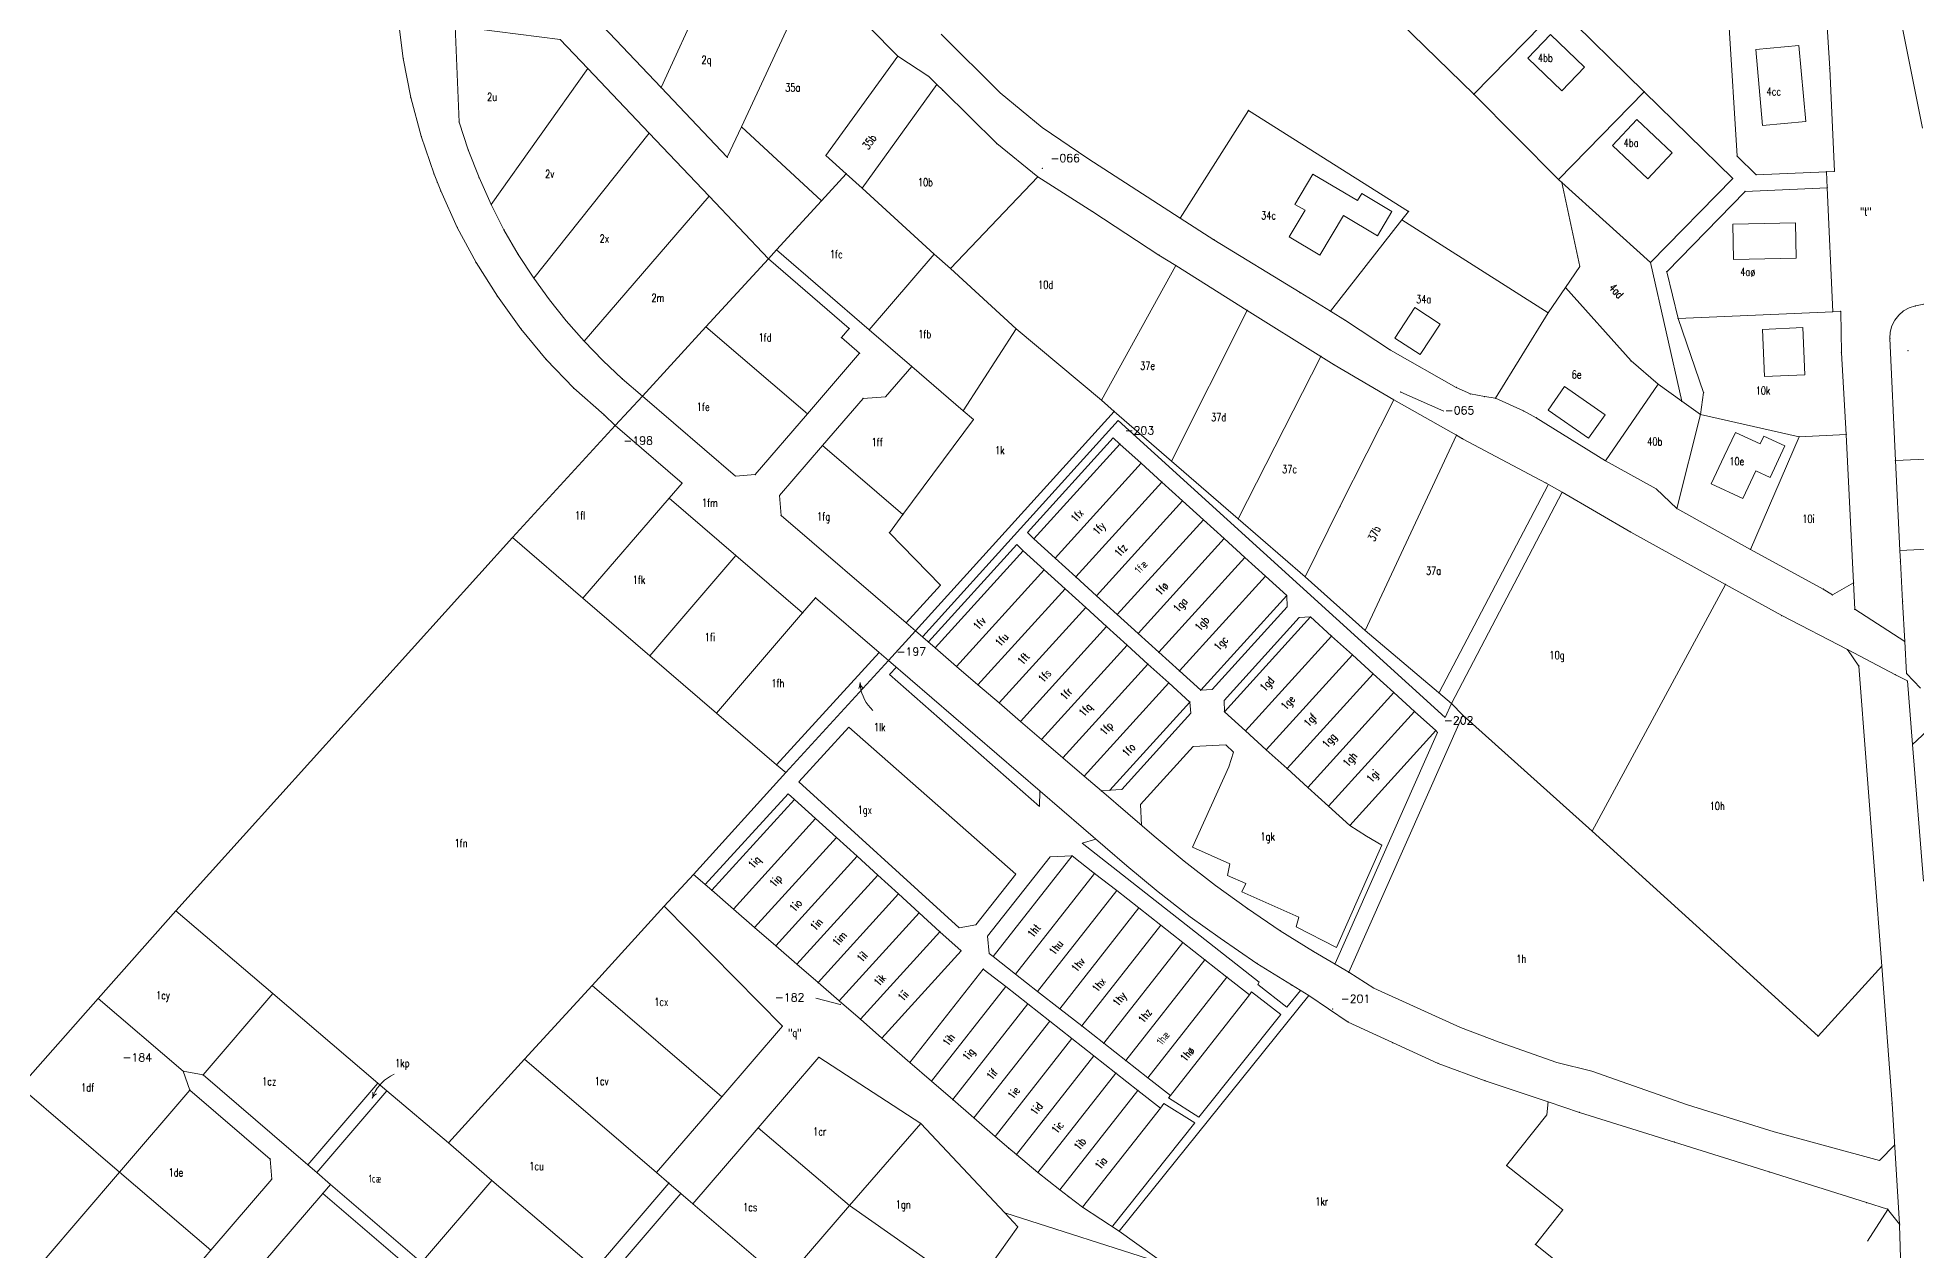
# Model space of a CAD drawing. Header units: millimetres. Extents: x 672113 to 680957, y 6130092 to 6137781.
# Drawn here: x 674424.6 to 674894.1, y 6131045.3 to 6131348.4 of the extents above; entities that cross this region are included whole.
import ezdxf

# ---------------------------------------------------------------- set-up
doc = ezdxf.new("R2010")
doc.units = ezdxf.units.MM
doc.header["$LTSCALE"] = 0.5
for name, color, linetype, lineweight in [('bygning', 1, 'Continuous', 5), ('MILJOE', 1, 'Continuous', 5), ('OPTAGETVEJ', 1, 'Continuous', 5), ('PILE', 1, 'Continuous', 5), ('skel', 142, 'Continuous', 5), ('SKELKREDS', 1, 'Continuous', 5), ('SKELPKT', 1, 'Continuous', 5)]:
    doc.layers.add(name, color=color, linetype=linetype, lineweight=lineweight)
for name, color, linetype, lineweight, plot in [('FIKS_PILE', 9, 'Continuous', 5, False), ('FIKS_TEKST', 6, 'Continuous', 5, False), ('FIKSPUNKT', 1, 'Continuous', 5, False)]:
    doc.layers.add(name, color=color, linetype=linetype, lineweight=lineweight, plot=plot)
doc.layers.add('MATRNR', color=12, linetype='Continuous')
doc.styles.get("Standard").update_dxf_attribs({"font": 'romans.shx', "width": 0.75})

# ---------------------------------------------------------------- blocks, each defined once
blk = doc.blocks.new('270552_270552.DWG_FMEBLOCK13')
at = {"layer": 'PILE', "color": 7}
for points in [[(2.76, 3.01), (1.89, 2.55), (1.1, 2.04), (0.37, 1.49), (-0.29, 0.88), (-0.9, 0.22), (-1.46, -0.52), (-1.97, -1.28), (-2.4, -2.12), (-2.76, -3.01)], [(-2.76, -3.01), (-2.5, -2.6), (-2.12, -2.22), (-1.66, -1.87), (-2.12, -2.22), (-2.5, -2.6), (-2.76, -3.01), (-2.6, -2.55), (-2.55, -2.02), (-2.55, -1.46), (-2.55, -2.02), (-2.6, -2.55), (-2.76, -3.01)]]:
    blk.add_lwpolyline(points, dxfattribs=at)
blk = doc.blocks.new('270552_270552.DWG_FMEBLOCK16')
at = {"layer": 'PILE', "color": 7}
for points in [[(-1.44, 3.52), (-1.46, 3.01), (-1.56, 2.5), (-1.77, 1.97), (-1.56, 2.5), (-1.46, 3.01), (-1.44, 3.52), (-1.33, 3.04), (-1.08, 2.55), (-0.77, 2.07), (-1.08, 2.55), (-1.33, 3.04), (-1.44, 3.52)], [(1.77, -3.52), (1.13, -2.86), (0.57, -2.17), (0.06, -1.46), (-0.34, -0.72), (-0.7, 0.06), (-1, 0.88), (-1.21, 1.71), (-1.36, 2.6), (-1.44, 3.52)]]:
    blk.add_lwpolyline(points, dxfattribs=at)
blk = doc.blocks.new('270552_270552.DWG_FMEBLOCK22')
at = {"layer": 'FIKS_PILE', "color": 6}
blk.add_line((-3.05, 0.76), (3.05, -0.76), dxfattribs=at)
blk = doc.blocks.new('270552_270552.DWG_FMEBLOCK23')
at = {"layer": 'FIKS_PILE', "color": 6}
blk.add_line((-2.55, -3.96), (2.55, 3.96), dxfattribs=at)
blk = doc.blocks.new('270552_270552.DWG_FMEBLOCK56')
at = {"layer": 'FIKS_PILE', "color": 6}
blk.add_line((5.36, -2.38), (-5.36, 2.38), dxfattribs=at)

msp = doc.modelspace()

# ---------------------------------------------------------------- linework, layer by layer
at = {"layer": 'bygning'}
for points in [[(674802.68, 6131349.23, 40.51), (674796.96, 6131343.26, 40.54), (674805.44, 6131335.12, 40.11), (674811.17, 6131341.08, 39.62)], [(674864.72, 6131346.43, 43.29), (674853.92, 6131345.47, 43.29), (674855.61, 6131326.48, 43.3), (674866.41, 6131327.44, 43.31)], [(674824.24, 6131327.93, 40.62), (674818.17, 6131321.48, 40.65), (674827, 6131313.16, 40.66), (674833.08, 6131319.62, 40.63)], [(674743.28, 6131314.31, 33.81), (674738.79, 6131306.76, 34.15), (674741.31, 6131305.27, 34.12), (674737.36, 6131298.63, 33.61), (674745.04, 6131294.06, 33.62), (674750.94, 6131303.97, 34.47), (674759.41, 6131298.92, 33.36), (674763.03, 6131305, 33.36), (674755.46, 6131309.51, 33.35), (674754.38, 6131307.7, 33.35)], [(674848.22, 6131301.84, 42.29), (674848.4, 6131292.98, 42.4), (674864.05, 6131293.28, 42.41), (674863.87, 6131302.15, 42.37)], [(674775.06, 6131276.84, 33.99), (674768.71, 6131280.97, 33.98), (674763.74, 6131273.33, 33.98), (674770.09, 6131269.2, 33.99)], [(674865.71, 6131275.95, 41.41), (674855.6, 6131275.52, 41.23), (674856.1, 6131263.75, 41.21), (674866.21, 6131264.18, 41.53)], [(674806.11, 6131261.24, 35.65), (674802.02, 6131255.34, 35.68), (674812.17, 6131248.3, 35.69), (674816.26, 6131254.2, 35.69)], [(674853.97, 6131240.15, 37.3), (674857.51, 6131238.48, 36.09), (674861.17, 6131246.38, 36.09), (674855.93, 6131248.81, 36.09), (674855.04, 6131246.89, 36.09), (674848.9, 6131249.74, 36.09), (674846.03, 6131243.85, 37.27), (674842.79, 6131236.94, 37.3), (674850.74, 6131233.23, 37.3)]]:
    msp.add_polyline3d(points, close=True, dxfattribs=at)
at = {"layer": 'FIKSPUNKT', "color": 6}
for p in [(674675.64, 6131315.75), (674891.94, 6131270.2), (674765.19, 6131259.86), (674568.95, 6131251.47), (674695.04, 6131246.86), (674637.2, 6131192.79), (674773.97, 6131175.24), (674625.2, 6131106.81), (674748.21, 6131105.68), (674465.93, 6131089.19), (674886.97, 6131055.62)]:
    msp.add_point(p, dxfattribs=at)
at = {"layer": 'MILJOE', "color": 7}
msp.add_lwpolyline([(674888.81, 6131242.74), (674928.24, 6131244.52), (674929.13, 6131232.4), (674937.97, 6131231.8), (674944.79, 6131231.34), (674957.59, 6131231.27), (674956.36, 6131248.49), (674952.89, 6131277.49), (674952.55, 6131281.93), (674951.15, 6131293.1), (674893.83, 6131281.39), (674892.29, 6131280.91), (674890.88, 6131280.13), (674889.66, 6131279.08), (674888.67, 6131277.81), (674887.95, 6131276.37), (674887.54, 6131274.81), (674887.45, 6131273.2)], close=True, dxfattribs=at)
at = {"layer": 'OPTAGETVEJ', "color": 8}
for p, q in [((674645.83, 6131198.79), (674694.58, 6131252.75)), ((674776.3, 6131178.52), (674694.58, 6131252.75)), ((674671.94, 6131224.73), (674693.38, 6131248.4)), ((674693.38, 6131248.4), (674695.04, 6131246.86)), ((674774.81, 6131184.77), (674802.03, 6131236.69)), ((674669.26, 6131221.76), (674647.2, 6131197.4)), ((674669.26, 6131221.76), (674670.86, 6131220.21)), ((674673.54, 6131223.17), (674671.94, 6131224.73)), ((674736.87, 6131206.21), (674736.73, 6131209.04)), ((674736.87, 6131206.21), (674718.13, 6131185.51)), ((674739.83, 6131203.52), (674721.09, 6131182.81)), ((674739.83, 6131203.52), (674742.65, 6131203.66)), ((674645.78, 6131198.74), (674645.83, 6131198.79)), ((674637.49, 6131189.23), (674639.18, 6131191.08)), ((674674.96, 6131156.32), (674637.49, 6131189.23)), ((674718.13, 6131185.51), (674715.23, 6131185.34)), ((674712.76, 6131179.58), (674695.55, 6131160.55)), ((674712.76, 6131179.58), (674712.54, 6131182.38)), ((674721.09, 6131182.81), (674721.15, 6131179.97)), ((674776.3, 6131178.52), (674777.88, 6131182.02)), ((674627.32, 6131176.08), (674614.83, 6131162.44)), ((674627.32, 6131176.08), (674669.02, 6131139.35)), ((674748.87, 6131117.02), (674774.44, 6131174.81)), ((674774.44, 6131174.81), (674773.97, 6131175.24)), ((674713.33, 6131171.26), (674700.21, 6131156.76)), ((674721.48, 6131171.66), (674713.33, 6131171.26)), ((674723.46, 6131169.86), (674721.48, 6131171.66)), ((674723.46, 6131169.86), (674722.24, 6131166.16)), ((674722.24, 6131166.16), (674713.2, 6131146.08)), ((674614.83, 6131162.44), (674654.87, 6131125.99)), ((674695.55, 6131160.55), (674692.55, 6131160.35)), ((674612.13, 6131159.49), (674591.44, 6131136.82)), ((674612.13, 6131159.49), (674613.72, 6131158.06)), ((674675.01, 6131160.17), (674674.96, 6131156.32)), ((674700.21, 6131156.76), (674700.43, 6131151.6)), ((674756.64, 6131148.89), (674752.47, 6131151.55)), ((674685.58, 6131147.13), (674689.06, 6131148.11)), ((674729.85, 6131112.39), (674685.58, 6131147.13)), ((674749.2, 6131121.04), (674760.52, 6131146.63)), ((674760.52, 6131146.63), (674756.64, 6131148.89)), ((674661.92, 6131123.9), (674677.58, 6131143.73)), ((674677.58, 6131143.73), (674683.11, 6131143.99)), ((674713.2, 6131146.08), (674722.49, 6131141.92)), ((674722.49, 6131141.92), (674721.9, 6131139.08)), ((674659.05, 6131126.73), (674669.02, 6131139.35)), ((674721.9, 6131139.08), (674726.53, 6131137)), ((674726.53, 6131137), (674725.47, 6131134.93)), ((674725.47, 6131134.93), (674739.75, 6131128.65)), ((674739.75, 6131128.65), (674739.12, 6131126.21)), ((674659.05, 6131126.73), (674654.87, 6131125.99)), ((674662.34, 6131119.52), (674661.92, 6131123.9)), ((674739.12, 6131126.21), (674749.2, 6131121.04)), ((674663.36, 6131118.82), (674662.34, 6131119.52)), ((674758.5, 6131110.91), (674752.23, 6131114.86)), ((674727.4, 6131109.24), (674727.96, 6131109.99)), ((674735.29, 6131104.27), (674727.96, 6131109.99)), ((674729.48, 6131111.81), (674729.85, 6131112.39)), ((674736.75, 6131106.1), (674729.48, 6131111.81)), ((674736.75, 6131106.1), (674740.14, 6131110.31)), ((674780.18, 6131101.09), (674758.5, 6131110.91)), ((674735.29, 6131104.27), (674714.78, 6131078.65)), ((674789.78, 6131097.43), (674780.18, 6131101.09)), ((674804.26, 6131092.33), (674789.78, 6131097.43)), ((674812.93, 6131090.13), (674804.26, 6131092.33)), ((674836.86, 6131081.7), (674812.93, 6131090.13)), ((674706.05, 6131082.08), (674705.18, 6131080.92)), ((674706.05, 6131082.08), (674713.76, 6131077.2)), ((674707.65, 6131084.07), (674707.15, 6131083.48)), ((674707.15, 6131083.48), (674714.78, 6131078.65)), ((674858.53, 6131075.02), (674836.86, 6131081.7)), ((674713.76, 6131077.2), (674693.29, 6131051.47)), ((674884.85, 6131067.84), (674858.53, 6131075.02)), ((674884.85, 6131067.84), (674888.65, 6131071.76)), ((674693.29, 6131051.47), (674693.25, 6131051.42))]:
    msp.add_line(p, q, dxfattribs=at)
at = {"layer": 'skel', "color": 40}
for p, q in [((674580.39, 6131335.95), (674593.96, 6131365.58)), ((674639.54, 6131343.79), (674619.78, 6131363.82)), ((674888.75, 6131360.08), (674895.59, 6131325.84)), ((674514.67, 6131353.12), (674515.94, 6131343.23)), ((674580.39, 6131335.95), (674562.61, 6131354.67)), ((674613.28, 6131353.74), (674600.51, 6131326.1)), ((674761.99, 6131355.2), (674783.47, 6131334.26)), ((674783.47, 6131334.26), (674804.63, 6131355.9)), ((674804.63, 6131355.9), (674826.06, 6131334.91)), ((674871.64, 6131353.79), (674872.44, 6131340.71)), ((674528.95, 6131351.28), (674529.91, 6131327.32)), ((674555.21, 6131347.92), (674528.95, 6131351.28)), ((674665.1, 6131334.67), (674650.36, 6131349.33)), ((674847.19, 6131352.31), (674849.25, 6131318.84)), ((674562.06, 6131340.7), (674555.21, 6131347.92)), ((674639.54, 6131343.79), (674621.59, 6131319.01)), ((674647.29, 6131338.73), (674639.54, 6131343.79)), ((674515.94, 6131343.23), (674517.85, 6131333.45)), ((674537.93, 6131306.7), (674562.06, 6131340.7)), ((674577.39, 6131324.56), (674562.06, 6131340.7)), ((674872.44, 6131340.71), (674873.6, 6131314.99)), ((674596.91, 6131318.55), (674580.39, 6131335.95)), ((674649.29, 6131336.74), (674630.61, 6131310.84)), ((674649.29, 6131336.74), (674647.29, 6131338.73)), ((674650.76, 6131335.27), (674649.29, 6131336.74)), ((674664.27, 6131321.93), (674650.76, 6131335.27)), ((674675.64, 6131325.95), (674665.1, 6131334.67)), ((674783.47, 6131334.26), (674804.64, 6131313.01)), ((674804.64, 6131313.01), (674826.06, 6131334.91)), ((674826.06, 6131334.91), (674848.17, 6131313.21)), ((674517.85, 6131333.45), (674520.46, 6131323.79)), ((674710.08, 6131303.32), (674727.14, 6131330.22)), ((674727.14, 6131330.22), (674767.16, 6131305.01)), ((674529.91, 6131327.32), (674532.22, 6131320.35)), ((674600.51, 6131326.1), (674596.91, 6131318.55)), ((674620.47, 6131307.63), (674600.51, 6131326.1)), ((674687, 6131318.25), (674675.64, 6131325.95)), ((674520.46, 6131323.79), (674523.65, 6131314.31)), ((674532.22, 6131320.35), (674534.91, 6131313.43)), ((674548.6, 6131288.35), (674577.39, 6131324.56)), ((674592.37, 6131308.79), (674577.39, 6131324.56)), ((674674.54, 6131313.6), (674664.27, 6131321.93)), ((674621.59, 6131319.01), (674626.66, 6131314.42)), ((674687, 6131318.25), (674710.08, 6131303.32)), ((674849.25, 6131318.84), (674854.04, 6131314.17)), ((674523.65, 6131314.31), (674524.49, 6131312.25)), ((674524.49, 6131312.25), (674525.32, 6131310.12)), ((674534.91, 6131313.43), (674537.93, 6131306.7)), ((674620.47, 6131307.63), (674626.66, 6131314.42)), ((674626.66, 6131314.42), (674630.61, 6131310.84)), ((674630.61, 6131310.84), (674648.62, 6131294.28)), ((674674.54, 6131313.6), (674652.71, 6131290.74)), ((674688.24, 6131304.92), (674674.54, 6131313.6)), ((674804.64, 6131313.01), (674805.48, 6131312.24)), ((674805.48, 6131312.24), (674809.97, 6131291.19)), ((674805.48, 6131312.24), (674827.66, 6131292.23)), ((674848.17, 6131313.21), (674827.66, 6131292.23)), ((674871.78, 6131310.91), (674851.25, 6131310)), ((674854.04, 6131314.17), (674871.6, 6131314.9)), ((674871.6, 6131314.9), (674873.6, 6131314.99)), ((674871.6, 6131314.9), (674871.78, 6131310.91)), ((674871.78, 6131310.91), (674873.18, 6131279.93)), ((674525.32, 6131310.12), (674529.47, 6131300.99)), ((674537.93, 6131306.7), (674541.13, 6131300.42)), ((674561.18, 6131272.56), (674592.37, 6131308.79)), ((674607.2, 6131293.17), (674592.37, 6131308.79)), ((674609.23, 6131295.39), (674620.47, 6131307.63)), ((674851.25, 6131310), (674831.69, 6131289.93)), ((674704.81, 6131294.1), (674688.24, 6131304.92)), ((674710.08, 6131303.32), (674718.54, 6131297.92)), ((674765.52, 6131302.9), (674747.7, 6131280.03)), ((674767.16, 6131305.01), (674765.52, 6131302.9)), ((674765.52, 6131302.9), (674802.02, 6131279.69)), ((674529.47, 6131300.99), (674534.18, 6131292.2)), ((674541.13, 6131300.42), (674544.7, 6131294.27)), ((674718.54, 6131297.92), (674740.05, 6131284.73)), ((674534.18, 6131292.2), (674539.48, 6131283.78)), ((674544.7, 6131294.27), (674548.6, 6131288.35)), ((674591.59, 6131276.19), (674607.2, 6131293.17)), ((674607.2, 6131293.17), (674609.23, 6131295.39)), ((674607.2, 6131293.17), (674627.4, 6131275.73)), ((674632.39, 6131275.4), (674609.23, 6131295.39)), ((674648.62, 6131294.28), (674632.39, 6131275.4)), ((674648.62, 6131294.28), (674652.71, 6131290.74)), ((674709.02, 6131291.46), (674704.81, 6131294.1)), ((674827.66, 6131292.23), (674835.45, 6131257.56)), ((674951.15, 6131293.1), (674893.83, 6131281.39)), ((674548.6, 6131288.35), (674552.52, 6131282.87)), ((674652.71, 6131290.74), (674669.14, 6131275.65)), ((674709.02, 6131291.46), (674690.45, 6131257.8)), ((674726.87, 6131280.27), (674709.02, 6131291.46)), ((674806.36, 6131285.96), (674809.97, 6131291.19)), ((674831.69, 6131289.93), (674834.51, 6131278.24)), ((674539.48, 6131283.78), (674545.35, 6131275.69)), ((674552.52, 6131282.87), (674556.71, 6131277.63)), ((674740.05, 6131284.73), (674747.7, 6131280.03)), ((674802.02, 6131279.69), (674806.36, 6131285.96)), ((674806.36, 6131285.96), (674822.79, 6131267.64)), ((674726.87, 6131280.27), (674707.94, 6131242.58)), ((674745.26, 6131268.74), (674726.87, 6131280.27)), ((674747.7, 6131280.03), (674751.38, 6131277.77)), ((674751.38, 6131277.77), (674762.64, 6131270.33)), ((674802.02, 6131279.69), (674788.88, 6131258.32)), ((674834.51, 6131278.24), (674873.18, 6131279.93)), ((674834.51, 6131278.24), (674840.9, 6131259.71)), ((674875.17, 6131280.02), (674873.18, 6131279.93)), ((674875.17, 6131280.02), (674875.32, 6131269.66)), ((674545.35, 6131275.69), (674551.71, 6131268.03)), ((674556.71, 6131277.63), (674561.18, 6131272.56)), ((674575.72, 6131258.85), (674591.59, 6131276.19)), ((674616.95, 6131254.38), (674591.59, 6131276.19)), ((674627.4, 6131275.73), (674625.44, 6131273.46)), ((674625.44, 6131273.46), (674629.99, 6131269.54)), ((674643.01, 6131266.27), (674632.39, 6131275.4)), ((674669.14, 6131275.65), (674655.9, 6131255.19)), ((674669.14, 6131275.65), (674690.45, 6131257.8)), ((674888.81, 6131242.74), (674887.45, 6131273.2)), ((674561.18, 6131272.56), (674565.82, 6131267.78)), ((674629.99, 6131269.54), (674616.95, 6131254.38)), ((674745.26, 6131268.74), (674724.63, 6131228.14)), ((674748.58, 6131266.66), (674745.26, 6131268.74)), ((674762.64, 6131270.33), (674779.09, 6131261.03)), ((674875.32, 6131269.66), (674876.56, 6131249.26)), ((674551.71, 6131268.03), (674558.58, 6131260.79)), ((674565.82, 6131267.78), (674570.68, 6131263.17)), ((674636.49, 6131258.69), (674643.01, 6131266.27)), ((674655.9, 6131255.19), (674643.01, 6131266.27)), ((674763.49, 6131257.87), (674748.58, 6131266.66)), ((674822.79, 6131267.64), (674829.56, 6131261.79)), ((674558.58, 6131260.79), (674566.14, 6131254.15)), ((674570.68, 6131263.17), (674575.72, 6131258.85)), ((674782.63, 6131259.37), (674779.09, 6131261.03)), ((674786.15, 6131258.74), (674782.63, 6131259.37)), ((674816.42, 6131242.7), (674829.56, 6131261.79)), ((674829.56, 6131261.79), (674835.45, 6131257.56)), ((674840.9, 6131259.71), (674840.1, 6131254.23)), ((674568.95, 6131251.47), (674575.72, 6131258.85)), ((674575.72, 6131258.85), (674598.95, 6131238.87)), ((674616.95, 6131254.38), (674603.94, 6131239.24)), ((674620.74, 6131246.51), (674630.85, 6131258.26)), ((674630.85, 6131258.26), (674636.49, 6131258.69)), ((674643.96, 6131200.19), (674693.62, 6131255.03)), ((674658.44, 6131253), (674655.9, 6131255.19)), ((674690.45, 6131257.8), (674693.62, 6131255.03)), ((674693.62, 6131255.03), (674707.94, 6131242.58)), ((674763.49, 6131257.87), (674750.02, 6131231.25)), ((674779.12, 6131249.11), (674763.49, 6131257.87)), ((674788.88, 6131258.32), (674786.15, 6131258.74)), ((674795.91, 6131255.14), (674788.88, 6131258.32)), ((674799.08, 6131253.45), (674795.91, 6131255.14)), ((674835.45, 6131257.56), (674840.1, 6131254.23)), ((674543.23, 6131223.47), (674568.95, 6131251.47)), ((674566.14, 6131254.15), (674568.95, 6131251.47)), ((674568.95, 6131251.47), (674585.63, 6131237.12)), ((674640.83, 6131229.23), (674658.44, 6131253)), ((674816.42, 6131242.7), (674799.08, 6131253.45)), ((674840.1, 6131254.23), (674834.23, 6131230.73)), ((674840.1, 6131254.23), (674864.76, 6131248.69)), ((674620.74, 6131246.51), (674610.01, 6131234.03)), ((674640.83, 6131229.23), (674620.74, 6131246.51)), ((674695.04, 6131246.86), (674673.54, 6131223.17)), ((674700.34, 6131242.06), (674695.04, 6131246.86)), ((674779.12, 6131249.11), (674756.31, 6131200.29)), ((674780.67, 6131248.2), (674779.12, 6131249.11)), ((674780.67, 6131248.2), (674801.52, 6131237.11)), ((674864.76, 6131248.69), (674852.6, 6131220.53)), ((674864.76, 6131248.69), (674876.56, 6131249.26)), ((674878.38, 6131212.16), (674876.56, 6131249.26)), ((674700.34, 6131242.06), (674678.84, 6131218.37)), ((674705.52, 6131237.36), (674700.34, 6131242.06)), ((674707.94, 6131242.58), (674724.63, 6131228.14)), ((674829.06, 6131235.63), (674816.42, 6131242.7)), ((674888.81, 6131242.74), (674928.24, 6131244.52)), ((674888.81, 6131242.74), (674889.95, 6131220.27)), ((674585.63, 6131237.12), (674582.37, 6131233.33)), ((674603.94, 6131239.24), (674598.95, 6131238.87)), ((674705.52, 6131237.36), (674684.02, 6131213.66)), ((674710.7, 6131232.65), (674705.52, 6131237.36)), ((674801.52, 6131237.11), (674805.56, 6131234.83)), ((674834.23, 6131230.73), (674829.06, 6131235.63)), ((674582.37, 6131233.33), (674560.86, 6131208.31)), ((674582.37, 6131233.33), (674599.06, 6131218.99)), ((674610.01, 6131234.03), (674610.38, 6131229.03)), ((674710.7, 6131232.65), (674689.2, 6131208.96)), ((674715.89, 6131227.95), (674710.7, 6131232.65)), ((674750.02, 6131231.25), (674741.37, 6131213.65)), ((674777.88, 6131182.02), (674805.56, 6131234.83)), ((674805.56, 6131234.83), (674822.71, 6131224.87)), ((674641.65, 6131202.15), (674610.38, 6131229.03)), ((674637.45, 6131224.68), (674640.83, 6131229.23)), ((674715.89, 6131227.95), (674694.39, 6131204.26)), ((674721.07, 6131223.25), (674715.89, 6131227.95)), ((674724.63, 6131228.14), (674741.37, 6131213.65)), ((674852.6, 6131220.53), (674834.23, 6131230.73)), ((674459.11, 6131130.18), (674543.23, 6131223.47)), ((674560.86, 6131208.31), (674543.23, 6131223.47)), ((674650.18, 6131211.61), (674637.45, 6131224.68)), ((674673.54, 6131223.17), (674678.84, 6131218.37)), ((674721.07, 6131223.25), (674699.57, 6131199.55)), ((674726.25, 6131218.54), (674721.07, 6131223.25)), ((674822.71, 6131224.87), (674846.35, 6131211.8)), ((674934.89, 6131222.3), (674889.95, 6131220.27)), ((674577.54, 6131193.96), (674599.06, 6131218.99)), ((674599.06, 6131218.99), (674615.74, 6131204.64)), ((674670.86, 6131220.21), (674648.85, 6131195.97)), ((674676.15, 6131215.4), (674670.86, 6131220.21)), ((674678.84, 6131218.37), (674684.02, 6131213.66)), ((674726.25, 6131218.54), (674704.75, 6131194.85)), ((674731.44, 6131213.84), (674726.25, 6131218.54)), ((674852.6, 6131220.53), (674870.8, 6131210.6)), ((674889.95, 6131220.27), (674890.08, 6131217.48)), ((674890.08, 6131217.48), (674890.63, 6131207.49)), ((674676.15, 6131215.4), (674654.25, 6131191.27)), ((674681.33, 6131210.7), (674676.15, 6131215.4)), ((674684.02, 6131213.66), (674689.2, 6131208.96)), ((674731.44, 6131213.84), (674709.93, 6131190.15)), ((674736.73, 6131209.04), (674731.44, 6131213.84)), ((674741.37, 6131213.65), (674756.31, 6131200.29)), ((674878.38, 6131212.16), (674873.09, 6131209.17)), ((674878.68, 6131205.57), (674878.38, 6131212.16)), ((674560.86, 6131208.31), (674577.54, 6131193.96)), ((674615.74, 6131204.64), (674619, 6131208.44)), ((674619, 6131208.44), (674634.92, 6131194.74)), ((674641.65, 6131202.15), (674650.18, 6131211.61)), ((674659.56, 6131186.71), (674681.33, 6131210.7)), ((674686.52, 6131206), (674681.33, 6131210.7)), ((674689.2, 6131208.96), (674694.39, 6131204.26)), ((674736.73, 6131209.04), (674715.23, 6131185.34)), ((674846.35, 6131211.8), (674813.06, 6131150.09)), ((674846.35, 6131211.8), (674860.41, 6131204)), ((674870.8, 6131210.6), (674873.09, 6131209.17)), ((674890.63, 6131207.49), (674891.18, 6131197.51)), ((674615.74, 6131204.64), (674594.22, 6131179.62)), ((674664.88, 6131182.16), (674686.52, 6131206)), ((674691.7, 6131201.29), (674686.52, 6131206)), ((674694.39, 6131204.26), (674699.57, 6131199.55)), ((674742.65, 6131203.66), (674721.15, 6131179.97)), ((674747.95, 6131198.86), (674742.65, 6131203.66)), ((674876.82, 6131195.49), (674860.41, 6131204)), ((674878.68, 6131205.57), (674891.18, 6131197.51)), ((674643.96, 6131200.19), (674637.2, 6131192.79)), ((674643.96, 6131200.19), (674641.65, 6131202.15)), ((674648.85, 6131195.97), (674643.96, 6131200.19)), ((674670.16, 6131177.56), (674691.7, 6131201.29)), ((674696.88, 6131196.59), (674691.7, 6131201.29)), ((674699.57, 6131199.55), (674704.75, 6131194.85)), ((674747.95, 6131198.86), (674726.45, 6131175.16)), ((674753.13, 6131194.15), (674747.95, 6131198.86)), ((674756.31, 6131200.29), (674777.88, 6131182.02)), ((674594.22, 6131179.62), (674577.54, 6131193.96)), ((674609.26, 6131166.69), (674634.92, 6131194.74)), ((674634.92, 6131194.74), (674637.2, 6131192.79)), ((674648.85, 6131195.97), (674654.25, 6131191.27)), ((674675.48, 6131173.01), (674696.88, 6131196.59)), ((674702.06, 6131191.89), (674696.88, 6131196.59)), ((674704.75, 6131194.85), (674709.93, 6131190.15)), ((674753.13, 6131194.15), (674731.63, 6131170.46)), ((674758.31, 6131189.45), (674753.13, 6131194.15)), ((674876.82, 6131195.49), (674879.69, 6131191.39)), ((674876.82, 6131195.49), (674888.81, 6131189.22)), ((674891.18, 6131197.51), (674891.63, 6131189.53)), ((674637.2, 6131192.79), (674611.54, 6131164.78)), ((674696.77, 6131141.47), (674637.2, 6131192.79)), ((674654.25, 6131191.27), (674659.56, 6131186.71)), ((674680.8, 6131168.45), (674702.06, 6131191.89)), ((674707.25, 6131187.18), (674702.06, 6131191.89)), ((674709.93, 6131190.15), (674715.23, 6131185.34)), ((674758.31, 6131189.45), (674736.81, 6131165.76)), ((674763.5, 6131184.75), (674758.31, 6131189.45)), ((674879.69, 6131191.39), (674885.4, 6131116.4)), ((674888.81, 6131189.22), (674891.83, 6131187.65)), ((674891.63, 6131189.53), (674895.14, 6131185.88)), ((674659.56, 6131186.71), (674664.88, 6131182.16)), ((674686.12, 6131163.9), (674707.25, 6131187.18)), ((674712.54, 6131182.38), (674707.25, 6131187.18)), ((674763.5, 6131184.75), (674741.99, 6131161.05)), ((674768.68, 6131180.04), (674763.5, 6131184.75)), ((674893.13, 6131171.79), (674891.83, 6131187.65)), ((674594.22, 6131179.62), (674609.26, 6131166.69)), ((674664.88, 6131182.16), (674670.16, 6131177.56)), ((674692.55, 6131160.35), (674712.54, 6131182.38)), ((674726.45, 6131175.16), (674721.15, 6131179.97)), ((674768.68, 6131180.04), (674747.18, 6131156.35)), ((674773.97, 6131175.24), (674768.68, 6131180.04)), ((674780.72, 6131179.11), (674777.88, 6131182.02)), ((674670.16, 6131177.56), (674675.48, 6131173.01)), ((674731.63, 6131170.46), (674726.45, 6131175.16)), ((674752.23, 6131114.86), (674780.72, 6131179.11)), ((674773.97, 6131175.24), (674752.47, 6131151.55)), ((674813.06, 6131150.09), (674780.72, 6131179.11)), ((674896.73, 6131175.19), (674893.13, 6131171.79)), ((674675.48, 6131173.01), (674680.8, 6131168.45)), ((674736.81, 6131165.76), (674731.63, 6131170.46)), ((674893.13, 6131171.79), (674895.81, 6131137.65)), ((674609.26, 6131166.69), (674611.54, 6131164.78)), ((674680.8, 6131168.45), (674686.12, 6131163.9)), ((674741.99, 6131161.05), (674736.81, 6131165.76)), ((674611.54, 6131164.78), (674588.53, 6131139.27)), ((674686.12, 6131163.9), (674690.42, 6131160.18)), ((674747.18, 6131156.35), (674741.99, 6131161.05)), ((674593.06, 6131135.34), (674613.72, 6131158.06)), ((674613.72, 6131158.06), (674619.01, 6131153.25)), ((674690.42, 6131160.18), (674692.55, 6131160.35)), ((674690.42, 6131160.18), (674703.57, 6131148.91)), ((674752.47, 6131151.55), (674747.18, 6131156.35)), ((674619.01, 6131153.25), (674598.46, 6131130.65)), ((674619.01, 6131153.25), (674624.19, 6131148.54)), ((674624.19, 6131148.54), (674603.74, 6131126.06)), ((674624.19, 6131148.54), (674629.36, 6131143.83)), ((674703.57, 6131148.91), (674711.13, 6131142.59)), ((674813.06, 6131150.09), (674869.49, 6131098.88)), ((674629.36, 6131143.83), (674609.03, 6131121.47)), ((674629.36, 6131143.83), (674634.55, 6131139.13)), ((674663.36, 6131118.82), (674683.11, 6131143.99)), ((674688.73, 6131139.58), (674683.11, 6131143.99)), ((674711.13, 6131142.59), (674718.95, 6131136.52)), ((674588.53, 6131139.27), (674581.19, 6131131.4)), ((674588.53, 6131139.27), (674593.06, 6131135.34)), ((674634.55, 6131139.13), (674614.32, 6131116.88)), ((674634.55, 6131139.13), (674639.72, 6131134.42)), ((674688.73, 6131139.58), (674668.98, 6131114.41)), ((674694.24, 6131135.26), (674688.73, 6131139.58)), ((674704.57, 6131134.97), (674696.77, 6131141.47)), ((674593.06, 6131135.34), (674598.46, 6131130.65)), ((674639.72, 6131134.42), (674619.6, 6131112.29)), ((674639.72, 6131134.42), (674644.9, 6131129.71)), ((674674.49, 6131110.08), (674694.24, 6131135.26)), ((674699.75, 6131130.94), (674694.24, 6131135.26)), ((674712.62, 6131128.71), (674704.57, 6131134.97)), ((674718.95, 6131136.52), (674726.91, 6131130.78)), ((674439.75, 6131108.29), (674459.11, 6131130.18)), ((674459.11, 6131130.18), (674483.38, 6131109.53)), ((674581.19, 6131131.4), (674563.18, 6131111.55)), ((674610.69, 6131101.41), (674581.19, 6131131.4)), ((674598.46, 6131130.65), (674603.74, 6131126.06)), ((674644.9, 6131129.71), (674624.89, 6131107.7)), ((674644.9, 6131129.71), (674650.08, 6131125)), ((674699.75, 6131130.94), (674679.99, 6131105.76)), ((674705.25, 6131126.61), (674699.75, 6131130.94)), ((674720.07, 6131123.38), (674712.62, 6131128.71)), ((674726.91, 6131130.78), (674735.09, 6131125.25)), ((674603.74, 6131126.06), (674609.03, 6131121.47)), ((674650.08, 6131125), (674630.18, 6131103.11)), ((674650.08, 6131125), (674655.37, 6131120.19)), ((674685.5, 6131101.44), (674705.25, 6131126.61)), ((674710.76, 6131122.29), (674705.25, 6131126.61)), ((674729.27, 6131117.05), (674720.07, 6131123.38)), ((674735.09, 6131125.25), (674743.41, 6131120.06)), ((674609.03, 6131121.47), (674614.32, 6131116.88)), ((674655.37, 6131120.19), (674635.58, 6131098.42)), ((674668.98, 6131114.41), (674663.36, 6131118.82)), ((674710.76, 6131122.29), (674691.01, 6131097.12)), ((674716.27, 6131117.97), (674710.76, 6131122.29)), ((674743.41, 6131120.06), (674752.23, 6131114.86)), ((674614.32, 6131116.88), (674619.6, 6131112.29)), ((674642.57, 6131092.33), (674660.89, 6131115.67)), ((674660.89, 6131115.67), (674666.51, 6131111.26)), ((674674.49, 6131110.08), (674668.98, 6131114.41)), ((674696.51, 6131092.8), (674716.27, 6131117.97)), ((674721.77, 6131113.65), (674702.02, 6131088.48)), ((674721.77, 6131113.65), (674716.27, 6131117.97)), ((674727.4, 6131109.24), (674721.77, 6131113.65)), ((674737.89, 6131111.68), (674729.27, 6131117.05)), ((674869.49, 6131098.88), (674885.4, 6131116.4)), ((674885.4, 6131116.4), (674888, 6131082.08)), ((674483.38, 6131109.53), (674465.93, 6131089.19)), ((674509.6, 6131087.16), (674483.38, 6131109.53)), ((674563.18, 6131111.55), (674546.29, 6131093.1)), ((674563.18, 6131111.55), (674595.54, 6131083.77)), ((674619.6, 6131112.29), (674624.89, 6131107.7)), ((674666.51, 6131111.26), (674647.98, 6131087.64)), ((674666.51, 6131111.26), (674672.02, 6131106.94)), ((674679.99, 6131105.76), (674674.49, 6131110.08)), ((674742.24, 6131109.03), (674694.86, 6131050.19)), ((674727.4, 6131109.24), (674707.65, 6131084.07)), ((674742.24, 6131109.03), (674737.89, 6131111.68)), ((674752.1, 6131102.41), (674742.24, 6131109.03)), ((674420.2, 6131086.19), (674439.75, 6131108.29)), ((674439.75, 6131108.29), (674461, 6131090.12)), ((674624.89, 6131107.7), (674630.18, 6131103.11)), ((674653.27, 6131083.05), (674672.02, 6131106.94)), ((674672.02, 6131106.94), (674677.52, 6131102.62)), ((674685.5, 6131101.44), (674679.99, 6131105.76)), ((674610.69, 6131101.41), (674595.54, 6131083.77)), ((674630.18, 6131103.11), (674635.58, 6131098.42)), ((674677.52, 6131102.62), (674658.56, 6131078.45)), ((674677.52, 6131102.62), (674683.03, 6131098.3)), ((674691.01, 6131097.12), (674685.5, 6131101.44)), ((674763.16, 6131097.27), (674752.1, 6131102.41)), ((674635.58, 6131098.42), (674642.57, 6131092.33)), ((674683.03, 6131098.3), (674663.85, 6131073.85)), ((674683.03, 6131098.3), (674688.54, 6131093.97)), ((674696.51, 6131092.8), (674691.01, 6131097.12)), ((674774.53, 6131092.06), (674763.16, 6131097.27)), ((674462.67, 6131085.4), (674461, 6131090.12)), ((674461, 6131090.12), (674465.93, 6131089.19)), ((674546.29, 6131093.1), (674527.28, 6131072.25)), ((674546.29, 6131093.1), (674579.26, 6131064.8)), ((674619.78, 6131093.6), (674604.64, 6131075.96)), ((674645.27, 6131077.09), (674619.78, 6131093.6)), ((674647.98, 6131087.64), (674642.57, 6131092.33)), ((674669.17, 6131069.29), (674688.54, 6131093.97)), ((674688.54, 6131093.97), (674694.05, 6131089.65)), ((674702.02, 6131088.48), (674696.51, 6131092.8)), ((674786.28, 6131087.75), (674774.53, 6131092.06)), ((674420.2, 6131086.19), (674445.09, 6131064.9)), ((674462.67, 6131085.4), (674445.09, 6131064.9)), ((674482.73, 6131068.18), (674462.67, 6131085.4)), ((674465.93, 6131089.19), (674492.09, 6131066.74)), ((674492.09, 6131066.74), (674509.6, 6131087.16)), ((674509.6, 6131087.16), (674511.87, 6131085.21)), ((674653.27, 6131083.05), (674647.98, 6131087.64)), ((674694.05, 6131089.65), (674674.56, 6131064.82)), ((674680.05, 6131060.47), (674699.55, 6131085.33)), ((674694.05, 6131089.65), (674699.55, 6131085.33)), ((674699.55, 6131085.33), (674705.18, 6131080.92)), ((674707.65, 6131084.07), (674702.02, 6131088.48)), ((674802.04, 6131082.46), (674786.28, 6131087.75)), ((674511.87, 6131085.21), (674494.37, 6131064.79)), ((674527.28, 6131072.25), (674511.87, 6131085.21)), ((674595.54, 6131083.77), (674579.26, 6131064.8)), ((674658.56, 6131078.45), (674653.27, 6131083.05)), ((674705.18, 6131080.92), (674685.71, 6131056.12)), ((674802.04, 6131082.46), (674801.7, 6131079.2)), ((674809.86, 6131079.82), (674802.04, 6131082.46)), ((674889.88, 6131051.94), (674888, 6131082.08)), ((674604.64, 6131075.96), (674588.35, 6131056.99)), ((674604.64, 6131075.96), (674627.47, 6131056.56)), ((674627.47, 6131056.56), (674645.27, 6131077.09)), ((674666.29, 6131054.7), (674645.27, 6131077.09)), ((674663.85, 6131073.85), (674658.56, 6131078.45)), ((674801.7, 6131079.2), (674791.68, 6131066.56)), ((674833.61, 6131072.41), (674809.86, 6131079.82)), ((674538.09, 6131062.84), (674527.28, 6131072.25)), ((674663.85, 6131073.85), (674667.25, 6131070.89)), ((674857.3, 6131064.97), (674833.61, 6131072.41)), ((674483.12, 6131063.18), (674482.73, 6131068.18)), ((674492.09, 6131066.74), (674494.37, 6131064.79)), ((674667.25, 6131070.89), (674669.17, 6131069.29)), ((674674.56, 6131064.82), (674669.17, 6131069.29)), ((674791.68, 6131066.56), (674805.69, 6131055.45)), ((674445.09, 6131064.9), (674426.21, 6131042.88)), ((674445.09, 6131064.9), (674467.86, 6131045.37)), ((674467.86, 6131045.37), (674483.12, 6131063.18)), ((674494.37, 6131064.79), (674497.78, 6131061.86)), ((674497.78, 6131061.86), (674495.83, 6131059.58)), ((674497.78, 6131061.86), (674520.53, 6131042.34)), ((674538.09, 6131062.84), (674520.53, 6131042.34)), ((674563.98, 6131040.76), (674538.09, 6131062.84)), ((674563.98, 6131040.76), (674582.33, 6131062.17)), ((674582.33, 6131062.17), (674579.26, 6131064.8)), ((674585.36, 6131059.57), (674582.33, 6131062.17)), ((674674.56, 6131064.82), (674680.05, 6131060.47)), ((674881.61, 6131057.31), (674857.3, 6131064.97)), ((674495.83, 6131059.58), (674476.96, 6131037.56)), ((674518.58, 6131040.06), (674495.83, 6131059.58)), ((674567.01, 6131038.16), (674585.36, 6131059.57)), ((674588.35, 6131056.99), (674585.36, 6131059.57)), ((674682.17, 6131058.79), (674680.05, 6131060.47)), ((674685.71, 6131056.12), (674682.17, 6131058.79)), ((674886.87, 6131055.69), (674881.61, 6131057.31)), ((674588.35, 6131056.99), (674611.1, 6131037.47)), ((674627.47, 6131056.56), (674611.1, 6131037.47)), ((674627.47, 6131056.56), (674658.06, 6131035.16)), ((674706.39, 6131041.9), (674666.29, 6131054.7)), ((674669.52, 6131051.27), (674666.29, 6131054.7)), ((674685.71, 6131056.12), (674694.86, 6131050.19)), ((674805.69, 6131055.45), (674798.86, 6131046.84)), ((674889.88, 6131051.94), (674886.87, 6131055.69)), ((674658.06, 6131035.16), (674669.52, 6131051.27)), ((674694.86, 6131050.19), (674706.39, 6131041.9)), ((674889.88, 6131051.69), (674889.88, 6131051.94)), ((674891.86, 6130981.66), (674889.88, 6131051.69)), ((674467.86, 6131045.37), (674451.29, 6131026.05)), ((674798.86, 6131046.84), (674805.92, 6131041.25))]:
    msp.add_line(p, q, dxfattribs=at)
msp.add_lwpolyline([(674893.83, 6131281.39), (674892.29, 6131280.91), (674890.88, 6131280.13), (674889.66, 6131279.08), (674888.67, 6131277.81), (674887.95, 6131276.37), (674887.54, 6131274.81), (674887.45, 6131273.2)], dxfattribs=at)
at = {"layer": 'SKELKREDS', "color": 250, "true_color": 0x333333}
for p in [(674555.21, 6131347.92), (674639.54, 6131343.79), (674515.94, 6131343.23), (674562.06, 6131340.7), (674872.44, 6131340.71), (674580.39, 6131335.95), (674647.29, 6131338.73), (674650.76, 6131335.27), (674665.1, 6131334.67), (674783.47, 6131334.26), (674826.06, 6131334.91), (674517.85, 6131333.45), (674529.91, 6131327.32), (674600.51, 6131326.1), (674675.64, 6131325.95), (674520.46, 6131323.79), (674532.22, 6131320.35), (674577.39, 6131324.56), (674664.27, 6131321.93), (674596.91, 6131318.55), (674687, 6131318.25), (674849.25, 6131318.84), (674523.65, 6131314.31), (674524.49, 6131312.25), (674534.91, 6131313.43), (674626.66, 6131314.42), (674674.54, 6131313.6), (674804.64, 6131313.01), (674848.17, 6131313.21), (674854.04, 6131314.17), (674871.78, 6131310.91), (674873.6, 6131314.99), (674525.32, 6131310.12), (674537.93, 6131306.7), (674592.37, 6131308.79), (674620.47, 6131307.63), (674851.25, 6131310), (674688.24, 6131304.92), (674710.08, 6131303.32), (674529.47, 6131300.99), (674541.13, 6131300.42), (674718.54, 6131297.92), (674534.18, 6131292.2), (674544.7, 6131294.27), (674607.2, 6131293.17), (674609.23, 6131295.39), (674648.62, 6131294.28), (674704.81, 6131294.1), (674827.66, 6131292.23), (674548.6, 6131288.35), (674831.69, 6131289.93), (674539.48, 6131283.78), (674552.52, 6131282.87), (674740.05, 6131284.73), (674751.38, 6131277.77), (674834.51, 6131278.24), (674873.18, 6131279.93), (674875.17, 6131280.02), (674893.83, 6131281.39), (674545.35, 6131275.69), (674556.71, 6131277.63), (674591.59, 6131276.19), (674625.44, 6131273.46), (674627.4, 6131275.73), (674632.39, 6131275.4), (674669.14, 6131275.65), (674887.45, 6131273.2), (674561.18, 6131272.56), (674629.99, 6131269.54), (674762.64, 6131270.33), (674551.71, 6131268.03), (674565.82, 6131267.78), (674643.01, 6131266.27), (674748.58, 6131266.66), (674558.58, 6131260.79), (674570.68, 6131263.17), (674779.09, 6131261.03), (674782.63, 6131259.37), (674840.9, 6131259.71), (674575.72, 6131258.85), (674616.95, 6131254.38), (674630.85, 6131258.26), (674636.49, 6131258.69), (674655.9, 6131255.19), (674786.15, 6131258.74), (674788.88, 6131258.32), (674795.91, 6131255.14), (674566.14, 6131254.15), (674568.95, 6131251.47), (674658.44, 6131253), (674799.08, 6131253.45), (674840.1, 6131254.23), (674620.74, 6131246.51), (674695.04, 6131246.86), (674779.12, 6131249.11), (674780.67, 6131248.2), (674864.76, 6131248.69), (674876.56, 6131249.26), (674700.34, 6131242.06), (674816.42, 6131242.7), (674888.81, 6131242.74), (674585.63, 6131237.12), (674598.95, 6131238.87), (674603.94, 6131239.24), (674705.52, 6131237.36), (674801.52, 6131237.11), (674829.06, 6131235.63), (674582.37, 6131233.33), (674610.01, 6131234.03), (674710.7, 6131232.65), (674805.56, 6131234.83), (674610.38, 6131229.03), (674640.83, 6131229.23), (674715.89, 6131227.95), (674834.23, 6131230.73), (674543.23, 6131223.47), (674637.45, 6131224.68), (674673.54, 6131223.17), (674721.07, 6131223.25), (674822.71, 6131224.87), (674599.06, 6131218.99), (674670.86, 6131220.21), (674678.84, 6131218.37), (674726.25, 6131218.54), (674852.6, 6131220.53), (674889.95, 6131220.27), (674890.08, 6131217.48), (674676.15, 6131215.4), (674684.02, 6131213.66), (674731.44, 6131213.84), (674878.38, 6131212.16), (674560.86, 6131208.31), (674619, 6131208.44), (674650.18, 6131211.61), (674681.33, 6131210.7), (674689.2, 6131208.96), (674736.73, 6131209.04), (674846.35, 6131211.8), (674870.8, 6131210.6), (674873.09, 6131209.17), (674890.63, 6131207.49), (674615.74, 6131204.64), (674686.52, 6131206), (674694.39, 6131204.26), (674742.65, 6131203.66), (674860.41, 6131204), (674878.68, 6131205.57), (674641.65, 6131202.15), (674643.96, 6131200.19), (674691.7, 6131201.29), (674699.57, 6131199.55), (674747.95, 6131198.86), (674756.31, 6131200.29), (674577.54, 6131193.96), (674634.92, 6131194.74), (674648.85, 6131195.97), (674696.88, 6131196.59), (674704.75, 6131194.85), (674753.13, 6131194.15), (674876.82, 6131195.49), (674891.18, 6131197.51), (674637.2, 6131192.79), (674654.25, 6131191.27), (674702.06, 6131191.89), (674709.93, 6131190.15), (674758.31, 6131189.45), (674879.69, 6131191.39), (674888.81, 6131189.22), (674891.63, 6131189.53), (674659.56, 6131186.71), (674707.25, 6131187.18), (674715.23, 6131185.34), (674763.5, 6131184.75), (674891.83, 6131187.65), (674594.22, 6131179.62), (674664.88, 6131182.16), (674712.54, 6131182.38), (674721.15, 6131179.97), (674768.68, 6131180.04), (674777.88, 6131182.02), (674670.16, 6131177.56), (674726.45, 6131175.16), (674773.97, 6131175.24), (674780.72, 6131179.11), (674675.48, 6131173.01), (674731.63, 6131170.46), (674893.13, 6131171.79), (674609.26, 6131166.69), (674680.8, 6131168.45), (674736.81, 6131165.76), (674686.12, 6131163.9), (674741.99, 6131161.05), (674613.72, 6131158.06), (674690.42, 6131160.18), (674692.55, 6131160.35), (674747.18, 6131156.35), (674619.01, 6131153.25), (674752.47, 6131151.55), (674624.19, 6131148.54), (674703.57, 6131148.91), (674813.06, 6131150.09), (674629.36, 6131143.83), (674683.11, 6131143.99), (674711.13, 6131142.59), (674588.53, 6131139.27), (674634.55, 6131139.13), (674688.73, 6131139.58), (674696.77, 6131141.47), (674593.06, 6131135.34), (674639.72, 6131134.42), (674694.24, 6131135.26), (674704.57, 6131134.97), (674718.95, 6131136.52), (674459.11, 6131130.18), (674581.19, 6131131.4), (674598.46, 6131130.65), (674644.9, 6131129.71), (674699.75, 6131130.94), (674712.62, 6131128.71), (674726.91, 6131130.78), (674603.74, 6131126.06), (674650.08, 6131125), (674705.25, 6131126.61), (674720.07, 6131123.38), (674735.09, 6131125.25), (674609.03, 6131121.47), (674655.37, 6131120.19), (674663.36, 6131118.82), (674710.76, 6131122.29), (674743.41, 6131120.06), (674614.32, 6131116.88), (674660.89, 6131115.67), (674668.98, 6131114.41), (674716.27, 6131117.97), (674721.77, 6131113.65), (674729.27, 6131117.05), (674752.23, 6131114.86), (674885.4, 6131116.4), (674483.38, 6131109.53), (674563.18, 6131111.55), (674619.6, 6131112.29), (674666.51, 6131111.26), (674674.49, 6131110.08), (674727.4, 6131109.24), (674737.89, 6131111.68), (674742.24, 6131109.03), (674439.75, 6131108.29), (674624.89, 6131107.7), (674672.02, 6131106.94), (674679.99, 6131105.76), (674610.69, 6131101.41), (674630.18, 6131103.11), (674677.52, 6131102.62), (674685.5, 6131101.44), (674752.1, 6131102.41), (674635.58, 6131098.42), (674683.03, 6131098.3), (674691.01, 6131097.12), (674763.16, 6131097.27), (674869.49, 6131098.88), (674461, 6131090.12), (674546.29, 6131093.1), (674619.78, 6131093.6), (674642.57, 6131092.33), (674688.54, 6131093.97), (674696.51, 6131092.8), (674774.53, 6131092.06), (674462.67, 6131085.4), (674465.93, 6131089.19), (674509.6, 6131087.16), (674647.98, 6131087.64), (674694.05, 6131089.65), (674699.55, 6131085.33), (674702.02, 6131088.48), (674786.28, 6131087.75), (674511.87, 6131085.21), (674595.54, 6131083.77), (674653.27, 6131083.05), (674705.18, 6131080.92), (674707.65, 6131084.07), (674802.04, 6131082.46), (674888, 6131082.08), (674604.64, 6131075.96), (674645.27, 6131077.09), (674658.56, 6131078.45), (674801.7, 6131079.2), (674809.86, 6131079.82), (674527.28, 6131072.25), (674663.85, 6131073.85), (674833.61, 6131072.41), (674482.73, 6131068.18), (674492.09, 6131066.74), (674667.25, 6131070.89), (674669.17, 6131069.29), (674791.68, 6131066.56), (674445.09, 6131064.9), (674483.12, 6131063.18), (674494.37, 6131064.79), (674497.78, 6131061.86), (674538.09, 6131062.84), (674579.26, 6131064.8), (674582.33, 6131062.17), (674674.56, 6131064.82), (674857.3, 6131064.97), (674495.83, 6131059.58), (674585.36, 6131059.57), (674680.05, 6131060.47), (674682.17, 6131058.79), (674881.61, 6131057.31), (674588.35, 6131056.99), (674627.47, 6131056.56), (674685.71, 6131056.12), (674805.69, 6131055.45), (674886.87, 6131055.69), (674694.86, 6131050.19), (674889.88, 6131051.94), (674889.88, 6131051.69), (674467.86, 6131045.37), (674798.86, 6131046.84)]:
    msp.add_point(p, dxfattribs=at)
at = {"layer": 'SKELPKT', "color": 253, "true_color": 0x999999}
for p in [(674649.29, 6131336.74), (674727.14, 6131330.22), (674621.59, 6131319.01), (674630.61, 6131310.84), (674805.48, 6131312.24), (674871.6, 6131314.9), (674765.52, 6131302.9), (674767.16, 6131305.01), (674652.71, 6131290.74), (674709.02, 6131291.46), (674809.97, 6131291.19), (674806.36, 6131285.96), (674726.87, 6131280.27), (674747.7, 6131280.03), (674802.02, 6131279.69), (674745.26, 6131268.74), (674875.32, 6131269.66), (674822.79, 6131267.64), (674829.56, 6131261.79), (674690.45, 6131257.8), (674693.62, 6131255.03), (674763.49, 6131257.87), (674835.45, 6131257.56), (674707.94, 6131242.58), (674750.02, 6131231.25), (674724.63, 6131228.14), (674741.37, 6131213.65), (674611.54, 6131164.78), (674666.29, 6131054.7), (674669.52, 6131051.27)]:
    msp.add_point(p, dxfattribs=at)

# ---------------------------------------------------------------- block references
at = {"layer": 'FIKS_PILE', "color": 6}
for name, p in [('270552_270552.DWG_FMEBLOCK56', (674770.6, 6131257.45)), ('270552_270552.DWG_FMEBLOCK22', (674622.11, 6131107.6)), ('270552_270552.DWG_FMEBLOCK23', (674884.38, 6131051.59))]:
    msp.add_blockref(name, p, dxfattribs=at)
at = {"layer": 'PILE', "color": 7}
for name, p in [('270552_270552.DWG_FMEBLOCK16', (674631.55, 6131183.76)), ('270552_270552.DWG_FMEBLOCK13', (674510.92, 6131086.38))]:
    msp.add_blockref(name, p, dxfattribs=at)

# ---------------------------------------------------------------- texts
at = {"layer": 'FIKS_TEKST'}
for s, p in [('-066', (674677.69, 6131317.32)), ('-065', (674776.22, 6131254.28)), ('-203', (674696.23, 6131249.27)), ('-198', (674570.98, 6131246.73)), ('-197', (674639.23, 6131194)), ('-202', (674776.01, 6131176.81)), ('-182', (674608.83, 6131107.57)), ('-201', (674750.23, 6131107.24)), ('-184', (674445.81, 6131092.58))]:
    msp.add_text(s, height=2, dxfattribs=at).set_placement(p)
at = {"layer": 'MATRNR', "width": 0.75}
for s, p in [('2q', (674590.5, 6131341.89)), ('4bb', (674799.5, 6131342.36)), ('2u', (674536.92, 6131332.63)), ('35a', (674611.41, 6131334.96)), ('4cc', (674856.63, 6131333.97)), ('4ba', (674820.92, 6131321.11)), ('2v', (674551.41, 6131313.35)), ('10b', (674644.55, 6131311.27)), ('"t"', (674880, 6131303.95)), ('34c', (674730.33, 6131303.01)), ('2x', (674565.03, 6131297.19)), ('1fc', (674622.56, 6131293.29)), ('10d', (674674.6, 6131285.66)), ('4aø', (674850.07, 6131288.88)), ('2m', (674577.99, 6131282.41)), ('34a', (674769.06, 6131282.06)), ('1fd', (674604.74, 6131272.51)), ('1fb', (674644.64, 6131273.35)), ('37e', (674700.09, 6131265.44)), ('6e', (674807.94, 6131263.24)), ('10k', (674853.91, 6131259.23)), ('1fe', (674589.32, 6131255.19)), ('37d', (674717.82, 6131252.54)), ('1ff', (674632.98, 6131246.35)), ('1k', (674663.84, 6131244.31)), ('40b', (674826.81, 6131246.47)), ('37c', (674735.57, 6131239.59)), ('10e', (674847.33, 6131241.55)), ('1fm', (674590.59, 6131231.21)), ('1fl', (674558.89, 6131228.03)), ('1fg', (674619.37, 6131227.78)), ('10i', (674865.56, 6131227.19)), ('1fk', (674573.29, 6131211.96)), ('37a', (674771.53, 6131214.21)), ('1fi', (674591.3, 6131197.61)), ('10g', (674802.38, 6131193.12)), ('1fh', (674607.93, 6131186.07)), ('1lk', (674633.57, 6131175.11)), ('1gx', (674629.5, 6131154.48)), ('10h', (674842.42, 6131155.41)), ('1fn', (674528.77, 6131146.12)), ('1gk', (674730.17, 6131147.79)), ('1h', (674794.1, 6131117.21)), ('1cy', (674454.21, 6131108.1)), ('1cx', (674578.69, 6131106.47)), ('"q"', (674612.17, 6131098.73)), ('1kp', (674513.93, 6131091.18)), ('1df', (674435.47, 6131085.06)), ('1cz', (674480.7, 6131086.6)), ('1cv', (674563.82, 6131086.65)), ('1cr', (674618.39, 6131074.06)), ('1cu', (674547.45, 6131065.42)), ('1de', (674457.3, 6131063.84)), ('1cæ', (674507.33, 6131062.3)), ('1cs', (674600.89, 6131055.16)), ('1gn', (674639.04, 6131055.85)), ('1kr', (674743.89, 6131056.58))]:
    msp.add_text(s, height=2, dxfattribs=at).set_placement(p)
for s, rotation, p in [('35b', 54, (674632.15, 6131320.27)), ('4ad', 312, (674817.11, 6131285.82)), ('1fx', 48, (674684.05, 6131227.16)), ('1fy', 48, (674689.5, 6131223.99)), ('1fz', 48, (674694.93, 6131218.46)), ('37b', 65, (674758.69, 6131222.37)), ('1fæ', 48, (674699.98, 6131214.33)), ('1fø', 48, (674705.12, 6131208.86)), ('1ga', 48, (674709.62, 6131204.62)), ('1fv', 48, (674659.63, 6131200.27)), ('1gb', 48, (674715.04, 6131199.95)), ('1fu', 48, (674665.15, 6131196.08)), ('1gc', 48, (674719.79, 6131195.06)), ('1ft', 48, (674670.69, 6131191.51)), ('1fs', 48, (674675.91, 6131187.09)), ('1gd', 48, (674731.26, 6131184.87)), ('1fr', 48, (674681.37, 6131182.7)), ('1fq', 48, (674686.08, 6131178.57)), ('1ge', 48, (674736.52, 6131180.25)), ('1gf', 48, (674742.23, 6131176.01)), ('1fp', 48, (674691.33, 6131173.94)), ('1fo', 48, (674696.89, 6131168.54)), ('1gg', 48, (674746.83, 6131170.77)), ('1gh', 48, (674752.03, 6131166)), ('1gi', 48, (674757.95, 6131162.08)), ('1iq', 48, (674603.44, 6131140.62)), ('1ip', 48, (674608.72, 6131135.92)), ('1io', 48, (674613.75, 6131129.79)), ('1in', 48, (674618.92, 6131125.06)), ('1im', 48, (674624.47, 6131121.21)), ('1ht', 52, (674673.34, 6131123.31)), ('1il', 48, (674630.57, 6131117.17)), ('1hu', 52, (674678.71, 6131118.96)), ('1hv', 52, (674684.29, 6131114.74)), ('1ik', 48, (674634.81, 6131111.17)), ('1ii', 48, (674640.81, 6131107.43)), ('1hx', 52, (674689.45, 6131109.71)), ('1hy', 52, (674694.62, 6131106.18)), ('1hz', 52, (674700.96, 6131101.96)), ('1hæ', 52, (674705.57, 6131096.49)), ('1ih', 52, (674652.12, 6131096.22)), ('1ig', 52, (674657.06, 6131092.57)), ('1hø', 52, (674711.49, 6131092.32)), ('1if', 52, (674663.08, 6131087.74)), ('1ie', 52, (674668.37, 6131082.98)), ('1id', 52, (674674.04, 6131078.98)), ('1ic', 52, (674679.35, 6131074.32)), ('1ib', 52, (674684.91, 6131070.17)), ('1ia', 52, (674690.18, 6131065.34))]:
    msp.add_text(s, height=2, rotation=rotation, dxfattribs=at).set_placement(p)

doc.saveas('drawing.dxf')
